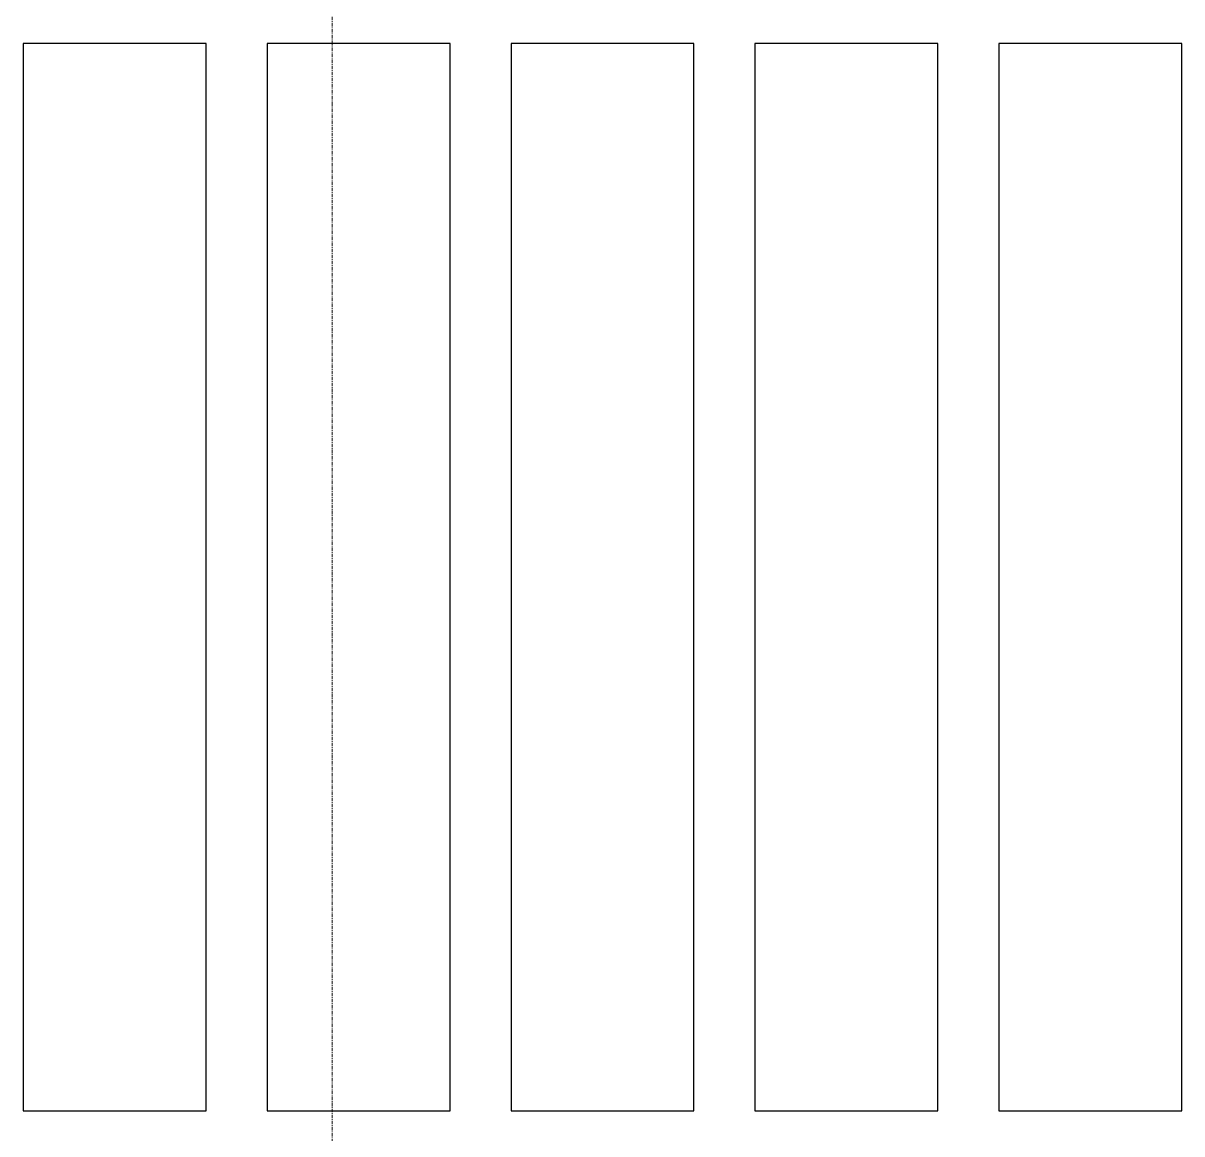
# Model space of a CAD drawing. Header units: millimetres. Extents: x -726012 to -647389, y -20772 to 18805.
# Drawn here: x -697924 to -696024, y 5657 to 7477 of the extents above; entities that cross this region are included whole.
import ezdxf
from ezdxf.xclip import XClip

# ---------------------------------------------------------------- set-up
doc = ezdxf.new("R2010")
doc.units = ezdxf.units.MM
doc.header["$XCLIPFRAME"] = 0
doc.linetypes.add('DPA_Grid _ Level 100', pattern=[10, 5.5, -1.6, 1.3, -1.6])
doc.layers.add('000 - WIPEOUT', color=250, linetype='Continuous')
doc.layers.add('A11_ALU.SOLID SHEET', color=2, linetype='Continuous')
doc.layers.add('S-GRID', color=251, linetype='Continuous', lineweight=9)

# ---------------------------------------------------------------- blocks, each defined once
blk = doc.blocks.new('*U1252')
at = {"color": 3}
for points in [[(-875, 15550), (875, 15550), (875, 15250), (-875, 15250)], [(-875, 15150), (875, 15150), (875, 14850), (-875, 14850)], [(-875, 14750), (875, 14750), (875, 14450), (-875, 14450)], [(-875, 14350), (875, 14350), (875, 14050), (-875, 14050)], [(-875, 13950), (875, 13950), (875, 13650), (-875, 13650)]]:
    blk.add_wipeout(points, dxfattribs=at).dxf.layer = '000 - WIPEOUT'
at = {"layer": 'A11_ALU.SOLID SHEET', "color": 0, "linetype": 'ByBlock'}
for points in [[(-875, 15250), (875, 15250), (875, 15550), (-875, 15550)], [(-875, 14850), (875, 14850), (875, 15150), (-875, 15150)], [(-875, 14450), (875, 14450), (875, 14750), (-875, 14750)], [(-875, 14050), (875, 14050), (875, 14350), (-875, 14350)], [(-875, 13650), (875, 13650), (875, 13950), (-875, 13950)]]:
    blk.add_lwpolyline(points, close=True, dxfattribs=at)
blk = doc.blocks.new('*U1287')
at = {"layer": 'A11_ALU.SOLID SHEET', "color": 0, "linetype": 'ByBlock', "rotation": 90}
blk.add_blockref('*U1252', (62308.5, 2990), dxfattribs=at)
blk = doc.blocks.new('*U1069')
at = {"layer": 'S-GRID', "linetype": 'DPA_Grid _ Level 100'}
blk.add_line((-21135, -12746.5), (-21135, 25446.8), dxfattribs=at)

msp = doc.modelspace()

# ---------------------------------------------------------------- block references
at = {"layer": 'A11_ALU.SOLID SHEET'}
ref = msp.add_blockref('*U1287', (-744682.4, 3579), dxfattribs=at)
XClip(ref).set_block_clipping_path([(22516.8245944298, -23612.0000696909), (92487.8891097467, 7199.9972603897)])

# ---------------------------------------------------------------- next in the draw order: block references
msp.add_blockref('*U1069', (-676282.4, -7541.4))

doc.saveas('drawing.dxf')
